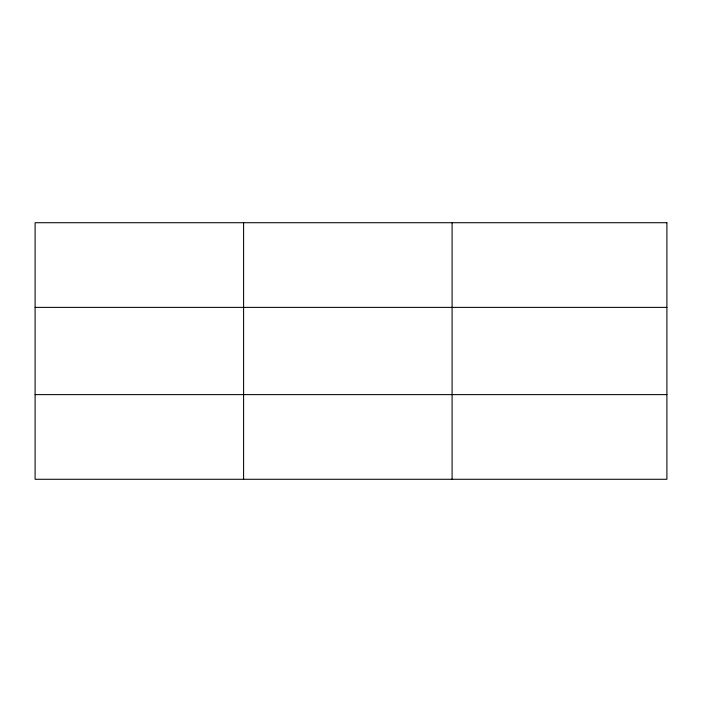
<?xml version="1.0" encoding="UTF-8"?>
<svg xmlns="http://www.w3.org/2000/svg" width="702" height="702" viewBox="0 0 702 702"><rect width="100%" height="100%" fill="white"/><g stroke="black" fill="none" stroke-linecap="round" stroke-linejoin="round"><path stroke-width="1.05" d="M243.594 479.282L243.594 222.718M452.088 479.282L452.088 222.718M35.1 307.379L666.9 307.379M35.1 394.621L666.9 394.621M666.9 222.718L666.9 479.282L35.1 479.282L35.1 222.718L666.9 222.718"/></g></svg>
